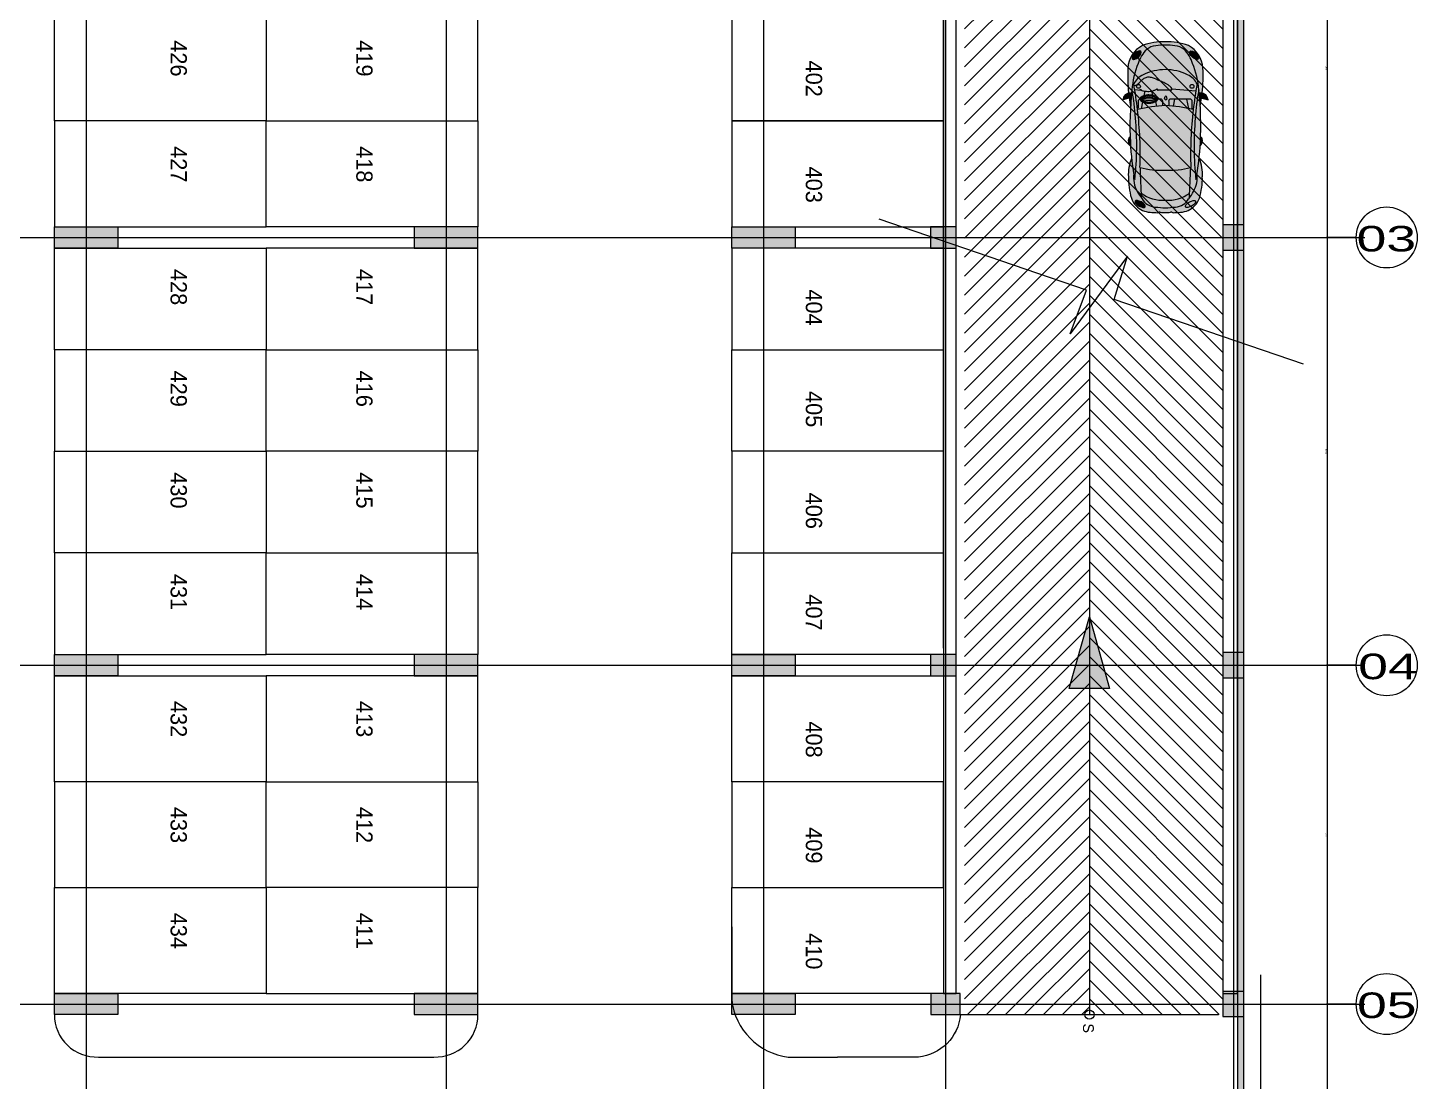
# Model space of a CAD drawing. Header units: metres. Extents: x 32 to 132, y -29 to 44.
# Drawn here: x 99.36 to 132.18, y -4.07 to 20.8 of the extents above; entities that cross this region are included whole.
import ezdxf

# ---------------------------------------------------------------- set-up
doc = ezdxf.new("R2010")
doc.units = ezdxf.units.M
doc.header["$LTSCALE"] = 100
doc.layers.add('Arqui', color=8, linetype='Continuous', lineweight=0)
doc.styles.add('ROMANS', font='arial.ttf', dxfattribs={"width": 0.7})
doc.styles.add('style2', font='arial.ttf', dxfattribs={"width": 1.5})
doc.dimstyles.new('1-10', dxfattribs={"dimscale": 10, "dimtxt": 0.0037, "dimasz": 0.001, "dimexe": 0.0018, "dimexo": 0.0018, "dimgap": 0.0005, "dimtad": 1, "dimzin": 4, "dimdsep": 46, "dimtxsty": 'ROMANS', "dimblk": 'ARCHTICK', "dimcen": 0.003, "dimdle": 0.0015, "dimclrd": 1, "dimclre": 1, "dimclrt": 4, "dimadec": 0, "dimazin": 0, "dimtfac": 1, "dimtix": 1, "dimtmove": 2, "dimatfit": 3, "dimldrblk": 'flecha', "dimfxl": 1, "dimtolj": 1, "dimtzin": 4, "dimarcsym": 0})

# ---------------------------------------------------------------- blocks, each defined once
blk = doc.blocks.new('WVG&%SOL')
at = {"layer": 'Arqui'}
for points in [[(2.702, 2.046), (2.759, 1.843), (2.873, 1.868, 0.376745)], [(4.01, 1.023, 0.038434), (3.999, 1.252, 0.165051), (3.909, 1.471, 0.116028), (3.578, 1.676, 0.079533), (2.939, 1.825, -0.034914), (2.267, 1.739, -0.050272), (0.794, 1.756, -0.005604), (0.931, 1.78, 0.156483), (0.512, 1.7, 0.040994), (0.36, 1.601, -0.002724), (1.083, 1.631, 0.037623), (2.471, 1.689, 0.015614), (3.079, 1.782, -0.195233), (3.304, 1.552, -0.1149), (3.427, 1.023, -0.1149), (3.304, 0.494, -0.195233), (3.079, 0.264, 0.015614), (2.471, 0.356, 0.037623), (1.083, 0.415, -0.002724), (0.36, 0.445, 0.040994), (0.512, 0.345, 0.156483), (0.931, 0.265, -0.005604), (0.794, 0.29, -0.050272), (2.267, 0.306, -0.034914), (2.939, 0.221, 0.079533), (3.578, 0.37, 0.116028), (3.909, 0.575, 0.165051), (3.999, 0.793, 0.038434)], [(2.939, 1.825, 0.040737), (1.68, 1.861, 0.035921), (0.794, 1.756, 0.050272), (2.267, 1.739, 0.034914)], [(1.68, 1.861, 0.003237), (1.6, 1.857, -0.302201), (1.78, 1.902, -0.382363), (1.81, 1.867, 0.004188)], [(2.746, 1.89, 0.012662), (2.546, 1.858, -0.00691), (2.759, 1.843)], [(2.267, 0.306, 0.050272), (0.794, 0.29, 0.035921), (1.68, 0.184, 0.040737), (2.939, 0.221, 0.034914)], [(1.68, 0.184, -0.003237), (1.6, 0.189, 0.302201), (1.78, 0.144, 0.382363), (1.81, 0.179, -0.004188), (1.68, 0.184, 0.370606), (1.69, 0.159, 0.133562), (1.727, 0.152, 0.082304), (1.774, 0.157, 0.720766), (1.775, 0.178, -0.720766), (1.774, 0.157, -0.082304), (1.727, 0.152, -0.131494), (1.691, 0.159, -0.378629)], [(2.759, 0.203, -0.00691), (2.546, 0.187, 0.012662), (2.746, 0.155)], [(2.873, 0.178), (2.759, 0.203), (2.702, 0, 0.376745)]]:
    blk.add_hatch(color=256, dxfattribs=at).paths.add_polyline_path(points)
h = blk.add_hatch(color=256, dxfattribs=at)
h.paths.add_polyline_path([(0.351, 1.838, 0.12145), (0.162, 1.722, 0.182603), (0.011, 1.389, 0.029325), (0, 1.208, 0.083808), (0.011, 1.175, -0.015143), (0.011, 1.144, 0.03333), (0.006, 1.023, 0.03333), (0.011, 0.901, -0.015143), (0.011, 0.87, 0.083808), (0, 0.838, 0.029325), (0.011, 0.656, 0.182603), (0.162, 0.323, 0.12145), (0.351, 0.208, 0.08496), (0.855, 0.137, 0.124038), (1.301, 0.214, -0.015027), (0.931, 0.265, -0.156483), (0.512, 0.345, -0.048195), (0.336, 0.465, -0.259383), (0.135, 0.782, -0.003945), (0.116, 1.023, -0.003945), (0.135, 1.264, -0.259383), (0.336, 1.581, -0.048195), (0.512, 1.7, -0.156483), (0.931, 1.78, -0.015027), (1.301, 1.832, 0.124038), (0.855, 1.908, 0.08496)])
edge = h.paths.add_edge_path(flags=16)
edge.add_ellipse((0.208, 1.626), major_axis=(0.067, 0.121), ratio=0.405921, start_angle=0, end_angle=360, ccw=False)
h.paths.add_polyline_path([(1.083, 1.631, 0.037623), (2.471, 1.689, 0.015614), (3.079, 1.782, -0.195233), (3.304, 1.552, -0.1149), (3.427, 1.023, -0.1149), (3.304, 0.494, -0.195233), (3.079, 0.264, 0.015614), (2.471, 0.356, 0.037623), (1.083, 0.415, -0.002321), (0.467, 0.44, -0.169228), (0.298, 1.023, -0.169228), (0.467, 1.606, -0.002321)])
h = blk.add_hatch(color=256, dxfattribs=at)
h.paths.add_polyline_path([(0.351, 1.838, 0.12145), (0.162, 1.722, 0.182603), (0.011, 1.389, 0.029325), (0, 1.208, 0.083808), (0.011, 1.175, -0.015143), (0.011, 1.144, 0.03333), (0.006, 1.023, 0.03333), (0.011, 0.901, -0.015143), (0.011, 0.87, 0.083808), (0, 0.838, 0.029325), (0.011, 0.656, 0.182603), (0.162, 0.323, 0.12145), (0.351, 0.208, 0.08496), (0.855, 0.137, 0.124038), (1.301, 0.214, -0.015027), (0.931, 0.265, -0.156483), (0.512, 0.345, -0.048195), (0.336, 0.465, -0.259383), (0.135, 0.782, -0.003945), (0.116, 1.023, -0.003945), (0.135, 1.264, -0.259383), (0.336, 1.581, -0.048195), (0.512, 1.7, -0.156483), (0.931, 1.78, -0.015027), (1.301, 1.832, 0.124038), (0.855, 1.908, 0.08496)])
edge = h.paths.add_edge_path(flags=16)
edge.add_ellipse((0.208, 1.626), major_axis=(0.067, 0.121), ratio=0.405921, start_angle=0, end_angle=360, ccw=False)
h.paths.add_polyline_path([(2.471, 1.689, -0.037623), (1.083, 1.631, 0.072177), (1.017, 1.023, 0.072177), (1.083, 0.415, -0.037623), (2.471, 0.356, 0.055837), (2.565, 1.023, 0.055837)])
h.paths.add_polyline_path([(2.768, 0.989), (2.749, 0.985, -1.5), (2.749, 1.041), (2.768, 1.038, -1)], flags=16)
edge = h.paths.add_edge_path()
edge.add_line((2.722, 0.89), (2.722, 0.433))
edge.add_arc((2.667, 0.433), 0.0544, 270, 360, ccw=False)
edge.add_line((2.667, 0.378), (2.476, 0.378))
edge.add_arc((-0.458, 1.111), 3.024, 345.5534, 345.9894, ccw=False)
edge.add_arc((1.294, -9.433), 9.859, 80.5373, 83.1462, ccw=False)
edge.add_line((2.915, 0.292), (2.956, 0.866))
edge.add_spline(control_points=[(2.956, 0.866), (2.949, 0.868), (2.942, 0.874), (2.939, 0.881)], knot_values=[0, 0, 0, 0, 0.527288, 0.527288, 0.527288, 0.527288], degree=3, periodic=0)
edge.add_line((2.939, 0.881), (2.932, 1.193))
edge.add_spline(control_points=[(2.932, 1.193), (2.931, 1.2), (2.926, 1.216), (2.939, 1.213), (2.947, 1.216), (2.956, 1.215), (2.963, 1.218), (2.969, 1.224), (2.951, 1.232), (2.942, 1.268), (2.919, 1.312), (2.906, 1.385), (2.906, 1.45), (2.91, 1.5), (2.912, 1.514)], knot_values=[0.141298, 0.141298, 0.141298, 0.141298, 0.159943, 0.165931, 0.172001, 0.183023, 0.189716, 0.194702, 0.19969, 0.230667, 0.293381, 0.334048, 0.431764, 0.469446, 0.469446, 0.469446, 0.469446], degree=3, periodic=0)
edge.add_line((2.915, 1.338), (2.814, 1.333))
edge.add_spline(control_points=[(2.721, 1.628), (2.727, 1.628), (2.739, 1.625), (2.758, 1.618), (2.774, 1.595), (2.801, 1.556), (2.817, 1.47), (2.827, 1.435), (2.812, 1.326), (2.815, 1.34), (2.817, 1.354), (2.805, 1.275), (2.786, 1.253), (2.758, 1.214), (2.734, 1.206), (2.723, 1.206), (2.722, 1.206)], knot_values=[0.610155, 0.610155, 0.610155, 0.610155, 0.626247, 0.643672, 0.663469, 0.698879, 0.775847, 0.869639, 0.907731, 0.907731, 0.907731, 0.947421, 0.997365, 1.038981, 1.062017, 1.06671, 1.06671, 1.06671, 1.06671], degree=3, periodic=0)
edge.add_line((2.722, 1.206), (2.722, 1.14))
edge.add_arc((2.667, 1.14), 0.0544, 270, 360, ccw=False)
edge.add_line((2.667, 1.085), (2.562, 1.085))
edge.add_arc((-0.458, 0.935), 3.024, 1.6629, 2.8483, ccw=False)
edge.add_arc((-0.458, 1.111), 3.024, 356.8483, 358.3371, ccw=False)
edge.add_line((2.562, 0.944), (2.667, 0.944))
edge.add_arc((2.667, 0.89), 0.0544, 0, 90, ccw=False)
h = blk.add_hatch(color=256, dxfattribs=at)
h.paths.add_polyline_path([(0.351, 1.838, 0.12145), (0.162, 1.722, 0.182603), (0.011, 1.389, 0.029325), (0, 1.208, 0.083808), (0.011, 1.175, -0.015143), (0.011, 1.144, 0.03333), (0.006, 1.023, 0.03333), (0.011, 0.901, -0.015143), (0.011, 0.87, 0.083808), (0, 0.838, 0.029325), (0.011, 0.656, 0.182603), (0.162, 0.323, 0.12145), (0.351, 0.208, 0.08496), (0.855, 0.137, 0.124038), (1.301, 0.214, -0.015027), (0.931, 0.265, -0.156483), (0.512, 0.345, -0.048195), (0.336, 0.465, -0.259383), (0.135, 0.782, -0.003945), (0.116, 1.023, -0.003945), (0.135, 1.264, -0.259383), (0.336, 1.581, -0.048195), (0.512, 1.7, -0.156483), (0.931, 1.78, -0.015027), (1.301, 1.832, 0.124038), (0.855, 1.908, 0.08496)])
edge = h.paths.add_edge_path(flags=16)
edge.add_ellipse((0.208, 1.626), major_axis=(0.067, 0.121), ratio=0.405921, start_angle=0, end_angle=360, ccw=False)
h.paths.add_polyline_path([(0.298, 1.023, -0.169228), (0.467, 1.606, 0.000403), (0.36, 1.601, 0.007186), (0.336, 1.581, 0.259383), (0.135, 1.264, 0.003945), (0.116, 1.023, 0.003945), (0.135, 0.782, 0.259383), (0.336, 0.465, 0.007186), (0.36, 0.445, 0.000403), (0.467, 0.44, -0.169228)], flags=17)
h = blk.add_hatch(color=256, dxfattribs=at)
edge = h.paths.add_edge_path()
edge.add_ellipse((0.208, 1.626), major_axis=(0.067, 0.121), ratio=0.405921, start_angle=0, end_angle=360, ccw=False)
for points in [[(2.858, 1.864), (2.759, 1.843, -0.003686), (2.873, 1.832)], [(2.873, 0.214, -0.003686), (2.759, 0.203), (2.858, 0.181)]]:
    blk.add_hatch(color=256, dxfattribs=at).paths.add_polyline_path(points, flags=17)
h = blk.add_hatch(color=256, dxfattribs=at)
h.paths.add_polyline_path([(4.005, 0.472, 0.098289), (4.097, 1.023, 0.098289), (4.005, 1.573, 0.265263), (3.464, 1.922, 0.037363), (2.868, 1.905, -0.050523), (2.873, 1.868), (2.858, 1.864), (2.873, 1.832, -0.002164), (2.939, 1.825, -0.079533), (3.578, 1.676, -0.116028), (3.909, 1.471, -0.165051), (3.999, 1.252, -0.038434), (4.01, 1.023, -0.038434), (3.999, 0.793, -0.165051), (3.909, 0.575, -0.116028), (3.578, 0.37, -0.079533), (2.939, 0.221, -0.002164), (2.873, 0.214), (2.858, 0.181), (2.873, 0.178, -0.050523), (2.868, 0.141, 0.037363), (3.464, 0.123, 0.265263)])
edge = h.paths.add_edge_path(flags=0)
edge.add_ellipse((3.775, 0.333), major_axis=(0.09, 0.102), ratio=0.463754, start_angle=0, end_angle=360)
edge = h.paths.add_edge_path(flags=0)
edge.add_ellipse((3.775, 1.712), major_axis=(-0.09, 0.102), ratio=0.463754, start_angle=0, end_angle=360, ccw=False)
edge = h.paths.add_edge_path(flags=16)
edge.add_ellipse((3.775, 0.333), major_axis=(0.09, 0.102), ratio=0.463754, start_angle=0, end_angle=360)
edge = h.paths.add_edge_path(flags=16)
edge.add_ellipse((3.775, 1.712), major_axis=(-0.09, 0.102), ratio=0.463754, start_angle=0, end_angle=360, ccw=False)
h = blk.add_hatch(color=256, dxfattribs=at)
edge = h.paths.add_edge_path()
edge.add_ellipse((3.775, 1.712), major_axis=(0.09, -0.102), ratio=0.463754, start_angle=0, end_angle=360, ccw=False)
h = blk.add_hatch(color=256, dxfattribs=at)
edge = h.paths.add_edge_path()
edge.add_ellipse((3.775, 0.333), major_axis=(0.09, 0.102), ratio=0.463754, start_angle=0, end_angle=360)
for p, q in [((2.759, 1.843), (2.702, 2.046)), ((2.759, 1.843), (2.873, 1.868)), ((2.858, 1.864), (2.873, 1.832)), ((2.925, 1.622), (2.946, 1.758)), ((2.655, 1.573), (2.491, 1.607)), ((2.712, 1.561), (2.682, 1.567)), ((2.739, 1.514), (2.722, 1.601)), ((2.745, 1.341), (2.722, 1.233)), ((2.751, 1.515), (2.734, 1.602)), ((2.757, 1.342), (2.734, 1.234)), ((2.748, 1.528), (2.782, 1.525)), ((2.755, 1.33), (2.788, 1.332)), ((2.809, 1.523), (2.915, 1.514)), ((2.814, 1.333), (2.914, 1.338)), ((2.661, 1.261), (2.551, 1.237)), ((2.722, 1.275), (2.688, 1.267)), ((2.738, 1.044), (2.768, 1.038)), ((2.939, 0.881), (2.932, 1.193)), ((2.72, 0.803), (2.554, 0.838)), ((2.667, 0.944), (2.562, 0.944)), ((2.722, 0.433), (2.722, 0.89)), ((2.738, 0.983), (2.768, 0.989)), ((2.915, 0.292), (2.956, 0.866)), ((2.476, 0.378), (2.667, 0.378)), ((2.722, 0.519), (2.497, 0.469)), ((2.759, 0.203), (2.702, 0)), ((2.759, 0.203), (2.873, 0.178)), ((2.858, 0.181), (2.873, 0.214))]:
    blk.add_line(p, q, dxfattribs=at)
for points in [[(2.722, 1.624, 0.414214), (2.667, 1.678), (2.507, 1.678)], [(2.562, 1.085), (2.667, 1.085, 0.414214), (2.722, 1.14), (2.722, 1.206)]]:
    blk.add_lwpolyline(points, format="xyb", dxfattribs=at)
for points in [[(2.722, 1.578), (2.722, 1.601)], [(2.722, 1.233), (2.722, 1.275)]]:
    blk.add_lwpolyline(points, dxfattribs=at)
for centre, radius, start, end in [((2.686, 1.859), 0.187, 2.5895, 85.1642), ((0.527, 1.355), 0.518, 134.8156, 176.2091), ((0.49, 1.398), 0.461, 107.6667, 135.3654), ((1.041, 0.73), 1.106, 118.6215, 129.6583), ((0.809, 0.399), 1.509, 88.2419, 107.6667), ((0.846, 1.087), 0.699, 83.0468, 118.6215), ((1.97, -4.354), 6.222, 92.6645, 100.8935), ((1.612, 9.056), 7.346, 263.6037, 275.1155), ((0.927, 0.984), 0.927, 66.1695, 94.4524), ((1.388, 10.865), 9.239, 268.1085, 276.7269), ((1.724, 1.744), 0.167, 70.422, 137.6815), ((1.7, 1.868), 0.0208, 117.3553, 198.6953), ((2.088, -5.871), 7.743, 83.6862, 93.0174), ((1.723, 1.822), 0.072, 86.3517, 116.7819), ((1.735, 1.75), 0.144, 74.075, 92.8953), ((1.77, 1.877), 0.0125, 295.4097, 69.5872), ((1.775, 1.867), 0.0346, 358.953, 82.653), ((1.991, 6.591), 4.859, 273.2586, 281.2572), ((1.294, 11.478), 9.859, 276.8538, 280.432), ((-0.458, 0.935), 3.024, 1.6629, 14.4466), ((3.28, -2.074), 4, 97.6796, 100.5813), ((3.28, -2.074), 4, 87.3617, 95.9207), ((2.793, -0.244), 2.074, 67.7656, 85.955), ((2.908, 1.389), 0.428, 22.2685, 66.4568), ((3.429, 1.274), 0.649, 27.4706, 86.8958), ((3.308, 0.869), 0.851, 45.0395, 71.5127), ((1.552, 1.207), 1.552, 173.2716, 179.9906), ((0.52, 1.242), 0.386, 118.5377, 176.7022), ((1.219, 1.071), 0.923, 144.5605, 182.9807), ((3.481, -64.727), 66.401, 92.06958, 92.69392), ((3.146, 1.099), 2.13, 165.5498, 182.063), ((2.23, 1.023), 1.197, 359.966, 26.1842), ((3.632, 1.229), 0.368, 3.5765, 41.0654), ((2.664, 1.068), 1.433, 358.203, 20.657), ((0.101, 1.225), 0.102, 189.8044, 208.967), ((0.92, 1.051), 0.914, 174.1186, 181.7543), ((0.92, 0.995), 0.914, 178.2457, 185.8814), ((-0.503, 1.168), 0.514, 357.37, 0.8403), ((15.395, -0.052), 15.317, 175.0732, 175.9774), ((15.395, 2.097), 15.317, 184.0226, 184.9268), ((1.219, 0.975), 0.923, 177.0193, 215.4395), ((3.146, 0.946), 2.13, 177.937, 194.4502), ((-0.458, 1.111), 3.024, 345.5534, 358.3371), ((2.738, 1.013), 0.0305, 67.3801, 292.6199), ((2.768, 1.013), 0.0244, 270, 90), ((2.23, 1.022), 1.197, 333.8158, 0.034), ((2.515, 1.064), 1.496, 358.4023, 7.2064), ((2.515, 0.981), 1.496, 352.7936, 1.5977), ((2.664, 0.978), 1.433, 339.343, 1.797), ((0.101, 0.821), 0.102, 151.033, 170.1956), ((1.552, 0.838), 1.552, 180.0094, 186.7284), ((-0.503, 0.878), 0.514, 359.1597, 2.63), ((0.52, 0.804), 0.386, 183.2978, 241.4623), ((2.667, 0.89), 0.0544, 0, 90), ((3.632, 0.816), 0.368, 318.9346, 356.4235), ((0.527, 0.691), 0.518, 183.7909, 225.1844), ((1.041, 1.316), 1.106, 230.3417, 241.3785), ((3.481, 66.773), 66.401, 267.30608, 267.93042), ((0.846, 0.959), 0.699, 241.3785, 276.9532), ((1.612, -7.01), 7.346, 84.8845, 96.3963), ((1.388, -8.82), 9.239, 83.2731, 91.8915), ((1.294, -9.433), 9.859, 79.568, 83.1462), ((2.667, 0.433), 0.0544, 270, 360), ((2.793, 2.289), 2.074, 274.045, 292.2344), ((2.908, 0.656), 0.428, 293.5432, 337.7315), ((3.429, 0.772), 0.649, 273.1042, 332.5294), ((3.308, 1.177), 0.851, 288.4873, 314.9605), ((0.49, 0.647), 0.461, 224.6346, 252.3333), ((0.809, 1.646), 1.509, 252.3333, 271.7581), ((1.97, 6.4), 6.222, 259.1065, 267.3355), ((0.927, 1.061), 0.927, 265.5476, 293.8305), ((1.724, 0.301), 0.167, 222.3185, 289.578), ((1.7, 0.178), 0.0208, 161.3047, 242.6447), ((2.088, 7.917), 7.743, 266.9826, 276.3138), ((1.723, 0.224), 0.072, 243.2181, 273.6483), ((1.735, 0.296), 0.144, 267.1047, 285.925), ((1.771, 0.168), 0.0111, 285.925, 69.0437), ((1.775, 0.178), 0.0346, 277.347, 1.047), ((1.991, -4.545), 4.859, 78.7428, 86.7414), ((3.28, 4.119), 4, 259.4187, 262.3204), ((2.686, 0.186), 0.187, 274.8358, 357.4105), ((3.28, 4.119), 4, 264.0793, 272.6383)]:
    blk.add_arc(centre, radius, start, end, dxfattribs=at)
at = {"layer": 'Arqui', "extrusion": (0, 0, -1)}
for centre, major_axis, ratio in [((0.208, 1.626), (0.067, 0.121), 0.405921), ((3.775, 1.712), (0.09, -0.102), 0.463754)]:
    blk.add_ellipse(centre, major_axis=major_axis, ratio=ratio, dxfattribs=at)
at = {"layer": 'Arqui'}
for centre in [(3.026, 1.667), (3.026, 0.384)]:
    blk.add_ellipse(centre, major_axis=(0, -0.0467), ratio=0.983266, start_param=4.712389, end_param=10.995574, dxfattribs=at)
for centre, major_axis, ratio in [((0.208, 0.42), (0.067, -0.121), 0.405921), ((3.775, 0.333), (0.09, 0.102), 0.463754)]:
    blk.add_ellipse(centre, major_axis=major_axis, ratio=ratio, dxfattribs=at)
for points, knots in [([(2.939, 0.881), (2.942, 0.874), (2.964, 0.856), (3.012, 0.893), (3.051, 0.94), (3.098, 1.02), (3.152, 1.134), (3.201, 1.26), (3.246, 1.376), (3.247, 1.474), (3.206, 1.555), (3.154, 1.617), (3.098, 1.656), (3.066, 1.696), (3.049, 1.723), (3.035, 1.774)], [0, 0, 0, 0, 0.527288, 1.647451, 3.487558, 5.099073, 7.968657, 12.238313, 14.475187, 16.613757, 18.744202, 20.639343, 22.223389, 23.452731, 24.286529, 24.286529, 24.286529, 24.286529]), ([(2.815, 1.34), (2.817, 1.354), (2.805, 1.275), (2.786, 1.253), (2.758, 1.214), (2.726, 1.204), (2.692, 1.21), (2.669, 1.249), (2.636, 1.299), (2.624, 1.37), (2.624, 1.449), (2.634, 1.522), (2.657, 1.582), (2.685, 1.618), (2.715, 1.63), (2.738, 1.625), (2.758, 1.618), (2.774, 1.595), (2.801, 1.556), (2.817, 1.47), (2.827, 1.435), (2.812, 1.326), (2.815, 1.34)], [0, 0, 0, 0, 0.03969, 0.089634, 0.13125, 0.1542862, 0.1797268, 0.2207266, 0.2680991, 0.3447665, 0.4095645, 0.4843001, 0.541515, 0.5817687, 0.6060665, 0.6262474, 0.6436722, 0.6634686, 0.6988791, 0.7758465, 0.8696394, 0.907731, 0.907731, 0.907731, 0.907731]), ([(2.788, 1.338), (2.787, 1.333), (2.786, 1.328), (2.784, 1.317), (2.783, 1.311), (2.779, 1.294), (2.776, 1.287), (2.772, 1.278), (2.77, 1.274), (2.765, 1.268), (2.764, 1.266), (2.757, 1.258), (2.752, 1.251), (2.745, 1.243), (2.742, 1.241), (2.738, 1.237), (2.736, 1.236), (2.731, 1.234), (2.729, 1.233), (2.723, 1.233), (2.719, 1.233), (2.714, 1.234), (2.713, 1.235), (2.71, 1.236), (2.708, 1.238), (2.703, 1.243), (2.701, 1.247), (2.695, 1.256), (2.691, 1.262), (2.685, 1.272), (2.682, 1.277), (2.675, 1.288), (2.672, 1.294), (2.666, 1.306), (2.664, 1.313), (2.659, 1.326), (2.658, 1.333), (2.653, 1.355), (2.652, 1.371), (2.65, 1.402), (2.65, 1.418), (2.653, 1.465), (2.657, 1.496), (2.669, 1.537), (2.673, 1.548), (2.681, 1.564), (2.684, 1.57), (2.69, 1.581), (2.694, 1.586), (2.701, 1.593), (2.704, 1.595), (2.711, 1.599), (2.714, 1.601), (2.718, 1.601), (2.719, 1.601), (2.723, 1.601), (2.725, 1.601), (2.73, 1.599), (2.733, 1.599), (2.738, 1.597), (2.739, 1.596), (2.741, 1.595), (2.741, 1.595), (2.742, 1.595), (2.742, 1.594), (2.744, 1.591), (2.746, 1.589), (2.75, 1.583), (2.752, 1.581), (2.755, 1.576), (2.757, 1.573), (2.761, 1.566), (2.764, 1.562), (2.769, 1.553), (2.771, 1.548), (2.775, 1.538), (2.777, 1.532), (2.781, 1.516), (2.784, 1.504), (2.788, 1.486), (2.789, 1.48), (2.792, 1.468), (2.793, 1.463), (2.795, 1.449), (2.796, 1.44), (2.796, 1.421), (2.796, 1.414), (2.795, 1.401), (2.794, 1.395), (2.792, 1.374), (2.79, 1.355), (2.788, 1.344), (2.788, 1.342), (2.788, 1.34), (2.788, 1.339), (2.788, 1.338), (2.788, 1.338), (2.788, 1.338)], [0.497033, 0.497033, 0.497033, 0.497033, 0.723444, 0.723444, 0.974636, 0.974636, 1.50964, 1.50964, 2.044645, 2.044645, 2.271061, 2.271061, 2.862376, 2.862376, 3.217654, 3.217654, 3.537253, 3.537253, 3.856852, 3.856852, 4.368613, 4.368613, 4.584627, 4.584627, 4.99269, 4.99269, 5.400753, 5.400753, 5.808816, 5.808816, 6.216879, 6.216879, 6.778716, 6.778716, 7.350371, 7.350371, 7.922025, 7.922025, 9.065335, 9.065335, 10.208644, 10.208644, 12.495263, 12.495263, 13.409896, 13.409896, 13.929088, 13.929088, 14.44828, 14.44828, 14.909885, 14.909885, 15.371489, 15.371489, 15.62524, 15.62524, 15.87899, 15.87899, 16.120875, 16.120875, 16.36276, 16.36276, 16.51635, 16.51635, 16.669941, 16.669941, 16.921521, 16.921521, 17.136676, 17.136676, 17.351831, 17.351831, 17.782142, 17.782142, 18.204974, 18.204974, 18.627807, 18.627807, 19.473473, 19.473473, 19.978923, 19.978923, 20.484372, 20.484372, 21.475119, 21.475119, 21.859144, 21.859144, 22.162884, 22.162884, 22.770362, 22.770362, 22.900493, 22.900493, 22.951221, 22.951221, 22.964298, 22.964298, 22.964298, 22.964298]), ([(2.728, 1.261), (2.726, 1.264), (2.724, 1.266), (2.719, 1.274), (2.716, 1.279), (2.71, 1.29), (2.706, 1.296), (2.7, 1.308), (2.698, 1.315), (2.694, 1.328), (2.692, 1.336), (2.688, 1.358), (2.686, 1.373), (2.685, 1.405), (2.685, 1.42), (2.687, 1.467), (2.691, 1.498), (2.703, 1.539), (2.707, 1.55), (2.715, 1.566), (2.718, 1.572), (2.723, 1.58), (2.724, 1.581), (2.725, 1.583)], [5.596292, 5.596292, 5.596292, 5.596292, 5.808816, 5.808816, 6.216879, 6.216879, 6.778716, 6.778716, 7.350371, 7.350371, 7.922025, 7.922025, 9.065335, 9.065335, 10.208644, 10.208644, 12.495263, 12.495263, 13.409896, 13.409896, 13.929088, 13.929088, 14.118229, 14.118229, 14.118229, 14.118229]), ([(2.739, 1.514), (2.74, 1.507), (2.742, 1.5), (2.745, 1.486), (2.746, 1.48), (2.749, 1.468), (2.75, 1.463), (2.752, 1.449), (2.753, 1.44), (2.753, 1.421), (2.753, 1.414), (2.752, 1.401), (2.751, 1.395), (2.749, 1.374), (2.747, 1.355), (2.745, 1.344), (2.745, 1.343), (2.745, 1.341)], [18.939067, 18.939067, 18.939067, 18.939067, 19.473473, 19.473473, 19.978923, 19.978923, 20.484372, 20.484372, 21.475119, 21.475119, 21.859144, 21.859144, 22.162884, 22.162884, 22.770362, 22.770362, 22.871566, 22.871566, 22.871566, 22.871566]), ([(2.751, 1.515), (2.752, 1.508), (2.754, 1.501), (2.757, 1.487), (2.758, 1.481), (2.761, 1.469), (2.762, 1.464), (2.764, 1.45), (2.765, 1.441), (2.765, 1.422), (2.765, 1.415), (2.764, 1.402), (2.763, 1.396), (2.761, 1.375), (2.759, 1.356), (2.757, 1.345), (2.757, 1.344), (2.757, 1.342)], [18.939067, 18.939067, 18.939067, 18.939067, 19.473473, 19.473473, 19.978923, 19.978923, 20.484372, 20.484372, 21.475119, 21.475119, 21.859144, 21.859144, 22.162884, 22.162884, 22.770362, 22.770362, 22.871566, 22.871566, 22.871566, 22.871566]), ([(2.925, 1.622), (2.929, 1.624), (2.936, 1.63), (2.953, 1.634), (2.954, 1.624), (2.953, 1.617), (2.947, 1.609), (2.936, 1.6), (2.926, 1.578), (2.914, 1.536), (2.906, 1.462), (2.906, 1.385), (2.919, 1.312), (2.942, 1.268), (2.951, 1.232), (2.969, 1.224), (2.963, 1.218), (2.956, 1.215), (2.947, 1.216), (2.939, 1.213), (2.926, 1.216), (2.931, 1.2), (2.932, 1.193)], [0, 0, 0, 0, 0.0138597, 0.0278304, 0.0329137, 0.0379971, 0.0465756, 0.0592704, 0.0762214, 0.1105991, 0.1789801, 0.2766959, 0.3173629, 0.3800771, 0.4110544, 0.4160421, 0.4210284, 0.4277212, 0.4387433, 0.4448131, 0.4508005, 0.4694463, 0.4694463, 0.4694463, 0.4694463])]:
    blk.add_open_spline(points, degree=3, knots=knots, dxfattribs=at)
blk = doc.blocks.new('automovil planta')
at = {"layer": 'Arqui', "rotation": 90.88404490339994}
blk.add_blockref('WVG&%SOL', (1.086, -4.08), dxfattribs=at)
blk = doc.blocks.new('_ArchTick')
at = {"layer": 'Arqui', "const_width": 0.15}
blk.add_lwpolyline([(-0.5, -0.5), (0.5, 0.5)], dxfattribs=at)
blk = doc.blocks.new('*D32')
at = {"layer": 'Arqui', "lineweight": -2, "transparency": 16777216}
for p, q in [((-46.72, -6667.899), (-47.404, -6667.899)), ((-47.386, -6667.884), (-47.386, -6675.914)), ((-46.72, -6675.899), (-47.404, -6675.899))]:
    blk.add_line(p, q, dxfattribs=at)
at = {"layer": 'Arqui', "transparency": 16777216}
for p in [(-46.702, -6667.899), (-47.386, -6675.899), (-46.702, -6675.899)]:
    blk.add_point(p, dxfattribs=at)
at = {"layer": 'Arqui', "lineweight": -2, "transparency": 16777216, "xscale": 0.01, "yscale": 0.01, "zscale": 0.01}
for p, rotation in [((-47.386, -6667.899), 90), ((-47.386, -6675.899), 270)]:
    blk.add_blockref('_ArchTick', p, dxfattribs=dict(at, rotation=rotation))
at = {"layer": 'Arqui', "transparency": 16777216, "insert": (-47.41, -6671.899), "char_height": 0.037, "attachment_point": 5, "rotation": 90, "style": 'ROMANS'}
blk.add_mtext('\\A1;8.00', dxfattribs=at)
blk = doc.blocks.new('flecha')
at = {"layer": 'Arqui', "lineweight": 0}
h = blk.add_hatch(color=256, dxfattribs=at)
h.dxf.hatch_style = 1
h.paths.add_polyline_path([(0, 0), (2.4, 0.4), (2.4, 0), (4, 0), (4, 0), (2.4, 0), (2.4, -0.4)])
at = {"layer": 'Arqui', "lineweight": 0, "flags": 128}
blk.add_lwpolyline([(0, 0), (2.4, 0.4), (2.4, 0), (2.4, 0), (4, 0), (4, 0), (2.4, 0), (2.4, -0.4), (0, 0)], dxfattribs=at)
blk = doc.blocks.new('*D33')
at = {"layer": 'Arqui', "lineweight": -2, "transparency": 16777216}
for p, q in [((-46.72, -6675.899), (-47.404, -6675.899)), ((-47.386, -6675.884), (-47.386, -6686.014)), ((-46.72, -6685.999), (-47.404, -6685.999))]:
    blk.add_line(p, q, dxfattribs=at)
at = {"layer": 'Arqui', "transparency": 16777216}
for p in [(-46.702, -6675.899), (-47.386, -6685.999), (-46.702, -6685.999)]:
    blk.add_point(p, dxfattribs=at)
at = {"layer": 'Arqui', "lineweight": -2, "transparency": 16777216, "xscale": 0.01, "yscale": 0.01, "zscale": 0.01}
for p, rotation in [((-47.386, -6675.899), 90), ((-47.386, -6685.999), 270)]:
    blk.add_blockref('_ArchTick', p, dxfattribs=dict(at, rotation=rotation))
at = {"layer": 'Arqui', "transparency": 16777216, "insert": (-47.41, -6680.949), "char_height": 0.037, "attachment_point": 5, "rotation": 90, "style": 'ROMANS'}
blk.add_mtext('\\A1;10.10', dxfattribs=at)
blk = doc.blocks.new('*D34')
at = {"layer": 'Arqui', "lineweight": -2, "transparency": 16777216}
for p, q in [((-46.72, -6685.999), (-47.404, -6685.999)), ((-47.386, -6685.984), (-47.386, -6694.014)), ((-46.72, -6693.999), (-47.404, -6693.999))]:
    blk.add_line(p, q, dxfattribs=at)
at = {"layer": 'Arqui', "transparency": 16777216}
for p in [(-46.702, -6685.999), (-47.386, -6693.999), (-46.702, -6693.999)]:
    blk.add_point(p, dxfattribs=at)
at = {"layer": 'Arqui', "lineweight": -2, "transparency": 16777216, "xscale": 0.01, "yscale": 0.01, "zscale": 0.01}
for p, rotation in [((-47.386, -6685.999), 90), ((-47.386, -6693.999), 270)]:
    blk.add_blockref('_ArchTick', p, dxfattribs=dict(at, rotation=rotation))
at = {"layer": 'Arqui', "transparency": 16777216, "insert": (-47.41, -6689.999), "char_height": 0.037, "attachment_point": 5, "rotation": 90, "style": 'ROMANS'}
blk.add_mtext('\\A1;8.00', dxfattribs=at)
blk = doc.blocks.new('*D35')
at = {"layer": 'Arqui', "lineweight": -2, "transparency": 16777216}
for p, q in [((-46.72, -6693.999), (-47.404, -6693.999)), ((-47.386, -6693.984), (-47.386, -6703.689)), ((-46.72, -6703.674), (-47.404, -6703.674))]:
    blk.add_line(p, q, dxfattribs=at)
at = {"layer": 'Arqui', "transparency": 16777216}
for p in [(-46.702, -6693.999), (-47.386, -6703.674), (-46.702, -6703.674)]:
    blk.add_point(p, dxfattribs=at)
at = {"layer": 'Arqui', "lineweight": -2, "transparency": 16777216, "xscale": 0.01, "yscale": 0.01, "zscale": 0.01}
for p, rotation in [((-47.386, -6693.999), 90), ((-47.386, -6703.674), 270)]:
    blk.add_blockref('_ArchTick', p, dxfattribs=dict(at, rotation=rotation))
at = {"layer": 'Arqui', "transparency": 16777216, "insert": (-47.41, -6698.836), "char_height": 0.037, "attachment_point": 5, "rotation": 90, "style": 'ROMANS'}
blk.add_mtext('\\A1;9.68', dxfattribs=at)
blk = doc.blocks.new('estructura etapa 3')
at = {"layer": 'Arqui'}
h = blk.add_hatch(color=256, dxfattribs=at)
h.paths.add_polyline_path([(-91.651, -6658.124), (-91.651, -6657.624), (-92.35, -6657.624), (-92.35, -6658.124)])
h.paths.add_polyline_path([(-49.354, -6658.124), (-49.354, -6657.624), (-50.055, -6657.624), (-50.055, -6658.124)])
h.paths.add_polyline_path([(-56.053, -6658.124), (-56.053, -6657.624), (-56.753, -6657.624), (-56.753, -6658.124)])
h.paths.add_polyline_path([(-76.45, -6659.124), (-76.95, -6659.124), (-76.95, -6657.624), (-76.45, -6657.624)])
h.paths.add_polyline_path([(-83.95, -6659.124), (-84.45, -6659.124), (-84.45, -6657.624), (-83.95, -6657.624)])
h.paths.add_polyline_path([(-60.452, -6659.124), (-60.952, -6659.124), (-60.952, -6657.624), (-60.452, -6657.624)])
h.paths.add_polyline_path([(-67.95, -6659.124), (-68.45, -6659.124), (-68.45, -6657.624), (-67.95, -6657.624)])
h.paths.add_polyline_path([(-91.85, -6668.199), (-91.851, -6667.599), (-92.35, -6667.599), (-92.349, -6668.199)])
h.paths.add_polyline_path([(-49.354, -6668.199), (-49.354, -6667.599), (-49.854, -6667.599), (-49.854, -6668.199)])
h.paths.add_polyline_path([(-56.154, -6668.149), (-56.154, -6667.649), (-56.854, -6667.649), (-56.854, -6668.149)])
h.paths.add_polyline_path([(-59.952, -6667.649), (-59.952, -6668.149), (-61.452, -6668.149), (-61.452, -6667.649)])
h.paths.add_polyline_path([(-75.95, -6667.649), (-75.95, -6668.149), (-77.45, -6668.149), (-77.45, -6667.649)])
h.paths.add_polyline_path([(-68.95, -6667.649), (-68.95, -6668.149), (-67.45, -6668.149), (-67.45, -6667.649)])
h.paths.add_polyline_path([(-84.95, -6667.649), (-84.95, -6668.149), (-83.45, -6668.149), (-83.45, -6667.649)])
h.paths.add_polyline_path([(-91.85, -6676.199), (-91.85, -6675.599), (-92.349, -6675.599), (-92.349, -6676.199)])
h.paths.add_polyline_path([(-49.354, -6676.199), (-49.354, -6675.599), (-49.854, -6675.599), (-49.854, -6676.199)])
h.paths.add_polyline_path([(-56.154, -6676.149), (-56.154, -6675.649), (-56.754, -6675.649), (-56.754, -6676.149)])
h.paths.add_polyline_path([(-59.952, -6675.649), (-59.952, -6676.149), (-61.452, -6676.149), (-61.452, -6675.649)])
h.paths.add_polyline_path([(-75.95, -6675.649), (-75.95, -6676.149), (-77.45, -6676.149), (-77.45, -6675.649)])
h.paths.add_polyline_path([(-68.95, -6675.649), (-68.95, -6676.149), (-67.45, -6676.149), (-67.45, -6675.649)])
h.paths.add_polyline_path([(-84.95, -6675.649), (-84.95, -6676.149), (-83.45, -6676.149), (-83.45, -6675.649)])
h.paths.add_polyline_path([(-91.847, -6686.299), (-91.851, -6685.699), (-92.35, -6685.699), (-92.346, -6686.299)])
h.paths.add_polyline_path([(-49.354, -6686.299), (-49.354, -6685.699), (-49.854, -6685.699), (-49.854, -6686.299)])
h.paths.add_polyline_path([(-56.154, -6686.249), (-56.154, -6685.749), (-56.754, -6685.749), (-56.754, -6686.249)])
h.paths.add_polyline_path([(-59.952, -6685.749), (-59.952, -6686.249), (-61.452, -6686.249), (-61.452, -6685.749)])
h.paths.add_polyline_path([(-75.95, -6685.749), (-75.95, -6686.249), (-77.45, -6686.249), (-77.45, -6685.749)])
h.paths.add_polyline_path([(-68.95, -6685.749), (-68.95, -6686.249), (-67.45, -6686.249), (-67.45, -6685.749)])
h.paths.add_polyline_path([(-84.95, -6685.749), (-84.95, -6686.249), (-83.45, -6686.249), (-83.45, -6685.749)])
h.paths.add_polyline_path([(-49.353, -6694.294), (-49.354, -6693.699), (-49.855, -6693.699), (-49.854, -6694.294)])
h.paths.add_polyline_path([(-56.054, -6694.249), (-56.054, -6693.749), (-56.753, -6693.749), (-56.753, -6694.249)])
h.paths.add_polyline_path([(-91.651, -6694.249), (-91.651, -6693.749), (-92.35, -6693.749), (-92.35, -6694.249)])
h.paths.add_polyline_path([(-59.952, -6693.749), (-59.952, -6694.249), (-61.452, -6694.249), (-61.452, -6693.749)])
h.paths.add_polyline_path([(-75.95, -6693.749), (-75.95, -6694.249), (-77.45, -6694.249), (-77.45, -6693.749)])
h.paths.add_polyline_path([(-68.95, -6693.749), (-68.95, -6694.249), (-67.45, -6694.249), (-67.45, -6693.749)])
h.paths.add_polyline_path([(-84.95, -6693.749), (-84.95, -6694.249), (-83.45, -6694.249), (-83.45, -6693.749)])
h.paths.add_polyline_path([(-49.358, -6703.974), (-49.353, -6703.374), (-49.854, -6703.374), (-49.859, -6703.974)])
h.paths.add_polyline_path([(-56.054, -6703.924), (-56.054, -6703.424), (-56.753, -6703.424), (-56.753, -6703.924)])
h.paths.add_polyline_path([(-67.95, -6704.924), (-67.95, -6703.424), (-68.45, -6703.424), (-68.45, -6704.924)])
h.paths.add_polyline_path([(-91.651, -6703.924), (-91.651, -6703.424), (-92.35, -6703.424), (-92.35, -6703.924)])
h.paths.add_polyline_path([(-61.847, -6703.424), (-60.347, -6703.424), (-60.347, -6703.924), (-61.847, -6703.924)])
h.paths.add_polyline_path([(-83.95, -6704.924), (-83.95, -6703.424), (-84.45, -6703.424), (-84.45, -6704.924)])
h.paths.add_polyline_path([(-76.45, -6704.924), (-76.45, -6703.424), (-76.95, -6703.424), (-76.95, -6704.924)])
h.paths.add_polyline_path([(-49.354, -6711.949), (-49.354, -6711.449), (-50.054, -6711.449), (-50.054, -6711.949)])
h.paths.add_polyline_path([(-55.954, -6711.949), (-55.954, -6711.449), (-56.654, -6711.449), (-56.654, -6711.949)])
h.paths.add_polyline_path([(-91.65, -6711.949), (-91.65, -6711.449), (-92.35, -6711.449), (-92.35, -6711.949)])
h.paths.add_polyline_path([(-60.952, -6711.949), (-60.952, -6709.549), (-60.452, -6709.549), (-60.452, -6711.949)])
h.paths.add_polyline_path([(-68.45, -6709.549), (-68.45, -6711.949), (-67.95, -6711.949), (-67.95, -6709.549)])
h.paths.add_polyline_path([(-76.95, -6709.549), (-76.95, -6711.949), (-76.45, -6711.949), (-76.45, -6709.549)])
h.paths.add_polyline_path([(-83.95, -6709.549), (-83.95, -6711.949), (-84.45, -6711.949), (-84.45, -6709.549)])
for p, q in [((-56.404, -6655.279), (-56.404, -6714.839)), ((-49.604, -6655.279), (-49.604, -6714.839)), ((-76.7, -6655.354), (-76.7, -6714.914)), ((-68.2, -6655.354), (-68.2, -6714.914)), ((-60.702, -6655.354), (-60.702, -6714.914)), ((-60.702, -6655.354), (-60.702, -6714.914)), ((-93.028, -6675.899), (-46.502, -6675.899)), ((-93.028, -6685.999), (-46.502, -6685.999)), ((-93.228, -6693.999), (-46.502, -6693.999))]:
    blk.add_line(p, q, dxfattribs=at)
for points in [[(-49.354, -6676.199), (-49.354, -6675.599), (-49.854, -6675.599), (-49.854, -6676.199)], [(-75.95, -6675.649), (-75.95, -6676.149), (-77.45, -6676.149), (-77.45, -6675.649)], [(-68.95, -6675.649), (-68.95, -6676.149), (-67.45, -6676.149), (-67.45, -6675.649)], [(-59.952, -6675.649), (-59.952, -6676.149), (-61.452, -6676.149), (-61.452, -6675.649)], [(-56.154, -6676.149), (-56.154, -6675.649), (-56.754, -6675.649), (-56.754, -6676.149)], [(-75.95, -6685.749), (-75.95, -6686.249), (-77.45, -6686.249), (-77.45, -6685.749)], [(-68.95, -6685.749), (-68.95, -6686.249), (-67.45, -6686.249), (-67.45, -6685.749)], [(-59.952, -6685.749), (-59.952, -6686.249), (-61.452, -6686.249), (-61.452, -6685.749)], [(-56.154, -6686.249), (-56.154, -6685.749), (-56.754, -6685.749), (-56.754, -6686.249)], [(-49.354, -6686.299), (-49.354, -6685.699), (-49.854, -6685.699), (-49.854, -6686.299)], [(-75.95, -6693.749), (-75.95, -6694.249), (-77.45, -6694.249), (-77.45, -6693.749)], [(-68.95, -6693.749), (-68.95, -6694.249), (-67.45, -6694.249), (-67.45, -6693.749)], [(-59.952, -6693.749), (-59.952, -6694.249), (-61.452, -6694.249), (-61.452, -6693.749)], [(-56.054, -6694.249), (-56.054, -6693.749), (-56.753, -6693.749), (-56.753, -6694.249)], [(-49.353, -6694.294), (-49.354, -6693.699), (-49.855, -6693.699), (-49.854, -6694.294)]]:
    blk.add_lwpolyline(points, close=True, dxfattribs=at)
for centre in [(-45.982, -6675.899), (-45.982, -6685.999), (-45.982, -6693.999)]:
    blk.add_circle(centre, 0.72, dxfattribs=at)
at = {"layer": 'Arqui', "style": 'style2', "width": 1.5}
for s, p in [('03', (-46.693, -6676.229)), ('04', (-46.655, -6686.329)), ('05', (-46.683, -6694.329))]:
    blk.add_text(s, height=0.6031, rotation=0.0293, dxfattribs=at).set_placement(p)
at = {"layer": 'Arqui'}
for base, p1, p2, picture, middle in [((-47.386, -6675.899), (-46.702, -6667.899), (-46.702, -6675.899), '*D32', (-47.41, -6671.899)), ((-47.386, -6685.999), (-46.702, -6675.899), (-46.702, -6685.999), '*D33', (-47.41, -6680.949)), ((-47.386, -6693.999), (-46.702, -6685.999), (-46.702, -6693.999), '*D34', (-47.41, -6689.999)), ((-47.38635, -6703.67384), (-46.70152, -6693.99883), (-46.70152, -6703.67384), '*D35', (-47.41024, -6698.83633))]:
    dim = blk.add_linear_dim(base=base, p1=p1, p2=p2, angle=90, dimstyle='1-10', dxfattribs=at)
    dim.commit()
    dim.dimension.update_dxf_attribs({"geometry": picture, "text_midpoint": middle})
blk = doc.blocks.new('A$C4ed580ad')
at = {"layer": 'Arqui', "ltscale": 0.3}
h = blk.add_hatch(color=256, dxfattribs=at)
h.dxf.hatch_style = 1
h.paths.add_polyline_path([(47.982, 63.001), (47.832, 63.001), (47.832, 9.276), (47.982, 9.276)])
at = {"layer": 'Arqui'}
h = blk.add_hatch(dxfattribs=at)
h.set_pattern_fill('ANSI31', color=256, scale=0.1, angle=-41.916, style=0)
h.set_pattern_definition([(45, (42.71952, 30.91688), (-0.2245064, 0.2245064), [])])
h.paths.add_polyline_path([(44.331, 53.776), (44.331, 26.476), (41.381, 26.476), (41.381, 52.426), (41.242, 52.916), (40.949, 53.333), (40.536, 53.63), (40.048, 53.776)])
h = blk.add_hatch(dxfattribs=at)
h.set_pattern_fill('ANSI31', color=256, scale=0.1, angle=-41.916, style=0)
h.set_pattern_definition([(135, (46.04185, 30.91688), (0.2245064, 0.2245064), [])])
h.paths.add_polyline_path([(44.331, 53.776), (44.331, 26.476), (47.491, 26.476), (47.471, 53.776)])
blk.add_hatch(color=256, dxfattribs=at).paths.add_polyline_path([(44.331, 35.868), (44.807, 34.176), (43.855, 34.176)])
for p, q in [((44.331, 53.776), (44.331, 26.476)), ((40.883, 35.127), (40.883, 52.276)), ((48.382, 9.093), (48.382, 27.412, -41.255)), ((41.282, 26.476), (47.382, 26.476)), ((20.922, 25.475), (28.849, 25.475))]:
    blk.add_line(p, q, dxfattribs=at)
for points in [[(47.982, 63.001), (47.832, 63.001), (47.832, 9.276), (47.982, 9.276)], [(41.181, 52.576), (40.883, 52.576), (40.883, 26.976), (41.181, 26.976)], [(47.832, 52.576), (47.481, 52.576), (47.481, 26.976), (47.832, 26.976)], [(24.886, 47.576), (19.886, 47.576), (19.886, 50.076), (24.886, 50.076)], [(24.886, 47.576), (29.886, 47.576), (29.886, 50.076), (24.886, 50.076)], [(35.883, 50.073), (35.883, 47.578), (40.883, 47.578), (40.883, 50.073)], [(24.886, 47.576), (19.886, 47.576), (19.886, 45.076), (24.886, 45.076)], [(24.886, 47.576), (29.886, 47.576), (29.886, 45.076), (24.886, 45.076)], [(35.883, 47.578), (35.883, 45.076), (40.883, 45.076), (40.883, 47.578)], [(24.886, 42.176), (19.886, 42.176), (19.886, 44.576), (24.886, 44.576)], [(24.885, 42.176), (29.885, 42.176), (29.885, 44.576), (24.885, 44.576)], [(40.883, 42.176), (40.883, 44.576), (35.883, 44.576), (35.883, 42.176)], [(24.886, 42.176), (19.886, 42.176), (19.886, 39.776), (24.886, 39.776)], [(24.885, 42.176), (29.885, 42.176), (29.885, 39.776), (24.885, 39.776)], [(40.883, 42.176), (40.883, 39.776), (35.883, 39.776), (35.883, 42.176)], [(24.886, 37.376), (19.886, 37.376), (19.886, 39.776), (24.886, 39.776)], [(24.885, 37.376), (29.885, 37.376), (29.885, 39.776), (24.885, 39.776)], [(40.883, 37.376), (40.883, 39.776), (35.883, 39.776), (35.883, 37.376)], [(24.886, 37.376), (19.886, 37.376), (19.886, 34.976), (24.886, 34.976)], [(24.885, 37.376), (29.885, 37.376), (29.885, 34.976), (24.885, 34.976)], [(40.883, 37.376), (40.883, 34.976), (35.883, 34.976), (35.883, 37.376)], [(44.331, 35.868), (44.807, 34.176), (43.855, 34.176)], [(24.886, 31.976), (19.886, 31.976), (19.886, 34.476), (24.886, 34.476)], [(24.886, 31.976), (29.886, 31.976), (29.886, 34.476), (24.886, 34.476)], [(35.883, 31.976), (35.883, 34.476), (40.883, 34.476), (40.883, 31.976)], [(24.886, 31.976), (19.886, 31.976), (19.886, 29.476), (24.886, 29.476)], [(24.886, 31.976), (29.886, 31.976), (29.886, 29.476), (24.886, 29.476)], [(35.883, 31.976), (35.883, 29.476), (40.883, 29.476), (40.883, 31.976)], [(24.886, 26.976), (19.886, 26.976), (19.886, 29.476), (24.886, 29.476)], [(24.886, 26.976), (29.886, 26.976), (29.886, 29.476), (24.886, 29.476)], [(35.883, 26.976), (35.883, 29.476), (40.883, 29.476), (40.883, 26.976)]]:
    blk.add_lwpolyline(points, close=True, dxfattribs=at)
blk.add_lwpolyline([(49.39, 41.831), (44.914, 43.36), (45.232, 44.385), (43.879, 42.549), (44.265, 43.582), (39.368, 45.256)], dxfattribs=at)
for points in [[(35.883, 28.551), (35.883, 26.826, 0.348163), (37.216, 25.475), (38.383, 25.475)], [(41.282, 26.476, -0.363964), (40.29, 25.475), (38.383, 25.475)]]:
    blk.add_lwpolyline(points, format="xyb", dxfattribs=at)
blk.add_circle((44.331, 26.476), 0.109, dxfattribs=at)
for centre, start, end in [((20.881, 26.47), 179.6878, 272.3511), ((28.89, 26.47), 267.6502, 0.3083)]:
    blk.add_arc(centre, 0.996, start, end, dxfattribs=at)
blk.add_blockref('estructura etapa 3', (97.335, 6720.724), dxfattribs=at)
at = {"layer": 'Arqui', "xscale": 0.9855999999999979, "yscale": 0.9855999999999979, "zscale": 0.9855999999999979, "rotation": 359.1159551848857}
blk.add_blockref('automovil planta', (46.125, 49.448), dxfattribs=at)
at = {"layer": 'Arqui'}
blk.add_text('S', height=0.254, rotation=270.0669, dxfattribs=at).set_placement((44.18, 26.268))
at = {"layer": 'Arqui', "char_height": 0.384, "attachment_point": 1, "rotation": 270}
for s, width, insert in [('426', 1.34839, (23.012, 49.482)), ('419', 1.44433, (27.399, 49.482)), ('402', 0.89145, (38.016, 49.003)), ('427', 1.46632, (23.012, 46.982)), ('418', 1.32926, (27.399, 46.982)), ('403', 0.89145, (38.016, 46.5)), ('428', 1.39428, (23.012, 44.082)), ('417', 1.35043, (27.399, 44.082)), ('404', 0.89145, (38.016, 43.6)), ('429', 1.25263, (23.012, 41.682)), ('416', 1.51574, (27.399, 41.682)), ('405', 0.89145, (38.016, 41.2)), ('430', 1.2206, (23.012, 39.282)), ('415', 1.52757, (27.399, 39.282)), ('406', 0.89145, (38.016, 38.8)), ('431', 1.23243, (23.012, 36.882)), ('414', 1.38591, (27.399, 36.882)), ('407', 0.89145, (38.016, 36.4)), ('432', 1.19925, (23.012, 33.882)), ('413', 1.90594, (27.399, 33.882)), ('408', 0.89145, (38.016, 33.4)), ('433', 1.25935, (23.012, 31.382)), ('412', 1.36456, (27.399, 31.382)), ('409', 0.89145, (38.016, 30.9)), ('434', 1.42465, (23.012, 28.882)), ('411', 1.45973, (27.399, 28.882)), ('410', 0.89145, (38.016, 28.4))]:
    blk.add_mtext_dynamic_manual_height_columns(s, width=width, gutter_width=5, heights=[0], dxfattribs=dict(at, insert=insert))

msp = doc.modelspace()

# ---------------------------------------------------------------- block references
at = {"layer": 'Arqui'}
msp.add_blockref('A$C4ed580ad', (80.104, -28.974), dxfattribs=at)

doc.saveas('drawing.dxf')
